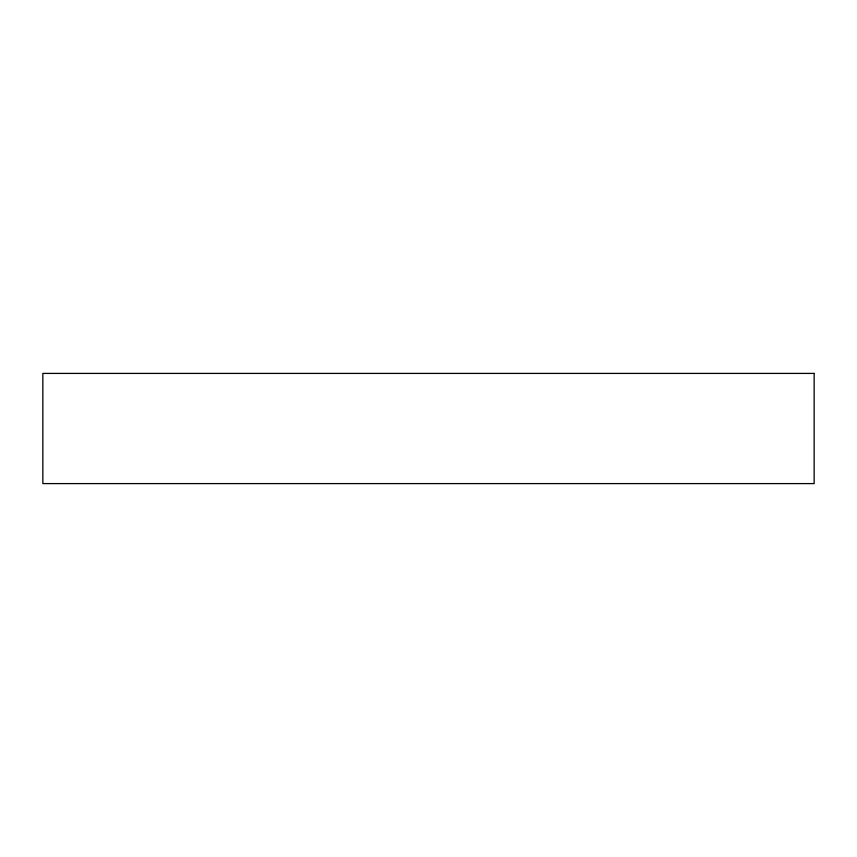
<?xml version="1.0" encoding="UTF-8"?>
<svg xmlns="http://www.w3.org/2000/svg" width="857" height="857" viewBox="0 0 857 857"><rect width="100%" height="100%" fill="white"/><g stroke="black" fill="none" stroke-linecap="round" stroke-linejoin="round"><path stroke-width="1.29" d="M814.15 373.406L42.85 373.406L42.85 483.594L814.15 483.594L814.15 373.406"/></g></svg>
